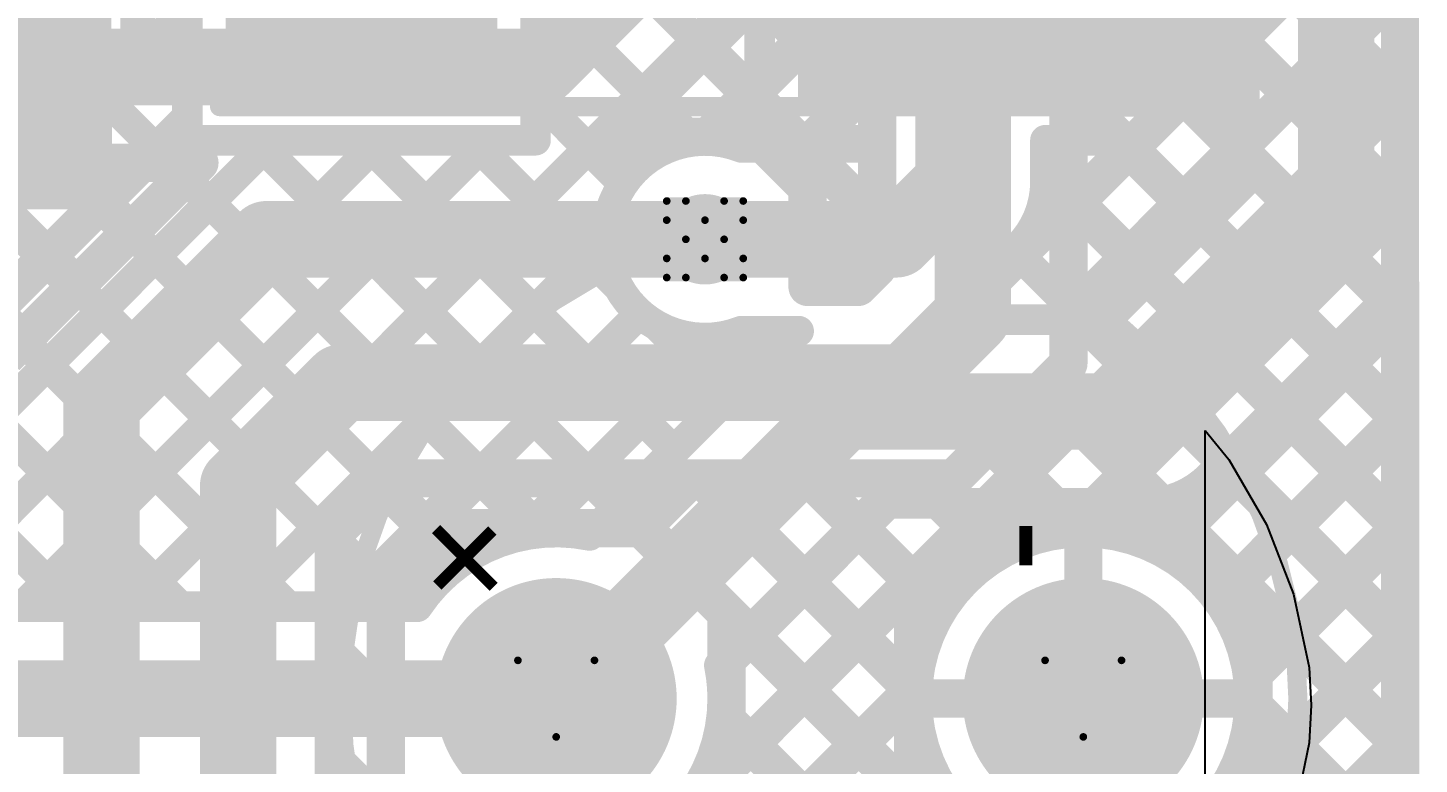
# Model space of a CAD drawing. Header units: inches. Extents: x -1.9 to 9.4, y 0 to 6.7.
# Drawn here: x 0.9163 to 1.28, y 2.7237 to 2.9161 of the extents above; entities that cross this region are included whole.
import ezdxf

# ---------------------------------------------------------------- set-up
doc = ezdxf.new("R2010")
doc.units = ezdxf.units.IN
doc.header["$MEASUREMENT"] = 0
for name, color, linetype in [('Bottom Layer', 5, 'Continuous'), ('Bottom Solder', 6, 'Continuous'), ('Drill Drawing', 1, 'Continuous'), ('Multi-Layer', 9, 'Continuous'), ('Pad Holes', 156, 'Continuous'), ('Top Layer', 1, 'Continuous'), ('Top Overlay', 2, 'Continuous'), ('Top Paste', 8, 'Continuous'), ('Top Solder', 216, 'Continuous'), ('Via Holes', 16, 'Continuous')]:
    doc.layers.add(name, color=color, linetype=linetype)
doc.styles.add('Arial', font='', dxfattribs={"height": 0.2})
doc.styles.get('Arial').set_extended_font_data('Arial')

# ---------------------------------------------------------------- blocks, each defined once
blk = doc.blocks.new('SMA_DO_214AC__22')
at = {"layer": 'Top Overlay'}
blk.add_hatch(color=2, dxfattribs=at).paths.add_polyline_path([(-0.15717, -0.06299), (-0.11122, -0.06299), (-0.11122, 0.06299), (-0.15717, 0.06299)])
at = {"layer": 'Top Solder'}
blk.add_hatch(color=216, dxfattribs=at).paths.add_polyline_path([(-0.1103, 0.05912), (-0.03931, 0.05912), (-0.03931, -0.05912), (-0.1103, -0.05912)])
at = {"layer": 'Top Overlay', "const_width": 0.005}
blk.add_lwpolyline([(-0.11745, -0.06034), (0.1119, -0.06034)], dxfattribs=at)
at = {"layer": 'Top Overlay', "const_width": 0.0025}
blk.add_lwpolyline([(-0.1187, -0.06034, 1), (-0.1162, -0.06034, 1)], format="xyb", close=True, dxfattribs=at)
blk = doc.blocks.new('SMA_DO_214AC__24')
at = {"layer": 'Top Layer'}
for points in [[(-0.1063, 0.05512), (-0.04331, 0.05512), (-0.04331, -0.05512), (-0.1063, -0.05512)], [(0.04331, 0.05512), (0.1063, 0.05512), (0.1063, -0.05512), (0.04331, -0.05512)]]:
    blk.add_hatch(color=1, dxfattribs=at).paths.add_polyline_path(points)
at = {"layer": 'Top Overlay'}
blk.add_hatch(color=2, dxfattribs=at).paths.add_polyline_path([(-0.15717, -0.06299), (-0.11122, -0.06299), (-0.11122, 0.06299), (-0.15717, 0.06299)])
at = {"layer": 'Top Paste'}
for points in [[(-0.1063, 0.05512), (-0.04331, 0.05512), (-0.04331, -0.05512), (-0.1063, -0.05512)], [(0.04331, 0.05512), (0.1063, 0.05512), (0.1063, -0.05512), (0.04331, -0.05512)]]:
    blk.add_hatch(color=8, dxfattribs=at).paths.add_polyline_path(points)
at = {"layer": 'Top Solder'}
for points in [[(-0.1103, 0.05912), (-0.03931, 0.05912), (-0.03931, -0.05912), (-0.1103, -0.05912)], [(0.03931, 0.05912), (0.1103, 0.05912), (0.1103, -0.05912), (0.03931, -0.05912)]]:
    blk.add_hatch(color=216, dxfattribs=at).paths.add_polyline_path(points)
at = {"layer": 'Top Overlay', "const_width": 0.005}
for points in [[(0.1119, 0.06034), (-0.11745, 0.06034)], [(0.1119, 0.06034), (0.1119, 0.04656)], [(0.1119, -0.04656), (0.1119, -0.06034)], [(0.1119, -0.06034), (-0.11745, -0.06034)]]:
    blk.add_lwpolyline(points, dxfattribs=at)
at = {"layer": 'Top Overlay', "const_width": 0.0025}
for points in [[(-0.1187, 0.06034, 1), (-0.1162, 0.06034, 1)], [(0.11065, 0.06034, 1), (0.11315, 0.06034, 1)], [(0.11065, 0.06034, 1), (0.11315, 0.06034, 1)], [(0.11065, 0.04656, 1), (0.11315, 0.04656, 1)], [(0.11065, -0.04656, 1), (0.11315, -0.04656, 1)], [(-0.1187, -0.06034, 1), (-0.1162, -0.06034, 1)], [(0.11065, -0.06034, 1), (0.11315, -0.06034, 1)], [(0.11065, -0.06034, 1), (0.11315, -0.06034, 1)]]:
    blk.add_lwpolyline(points, format="xyb", close=True, dxfattribs=at)
blk = doc.blocks.new('P______D6_3_L12___28')
at = {"layer": 'Bottom Layer'}
h = blk.add_hatch(color=5, dxfattribs=at)
edge = h.paths.add_edge_path()
edge.add_arc((-0.0689, 0), 0.02953, 0, 360)
h = blk.add_hatch(color=5, dxfattribs=at)
edge = h.paths.add_edge_path()
edge.add_arc((0.0689, 0), 0.02953, 0, 360)
at = {"layer": 'Bottom Solder'}
h = blk.add_hatch(color=6, dxfattribs=at)
edge = h.paths.add_edge_path()
edge.add_arc((-0.0689, 0), 0.0315, 0, 360)
h = blk.add_hatch(color=6, dxfattribs=at)
edge = h.paths.add_edge_path()
edge.add_arc((0.0689, 0), 0.0315, 0, 360)
at = {"layer": 'Multi-Layer'}
h = blk.add_hatch(color=9, dxfattribs=at)
edge = h.paths.add_edge_path()
edge.add_arc((-0.0689, 0), 0.02953, 0, 360)
h = blk.add_hatch(color=9, dxfattribs=at)
edge = h.paths.add_edge_path()
edge.add_arc((0.0689, 0), 0.02953, 0, 360)
at = {"layer": 'Pad Holes'}
h = blk.add_hatch(color=7, dxfattribs=at)
edge = h.paths.add_edge_path()
edge.add_arc((-0.0689, 0), 0.01772, 0, 360)
h = blk.add_hatch(color=7, dxfattribs=at)
edge = h.paths.add_edge_path()
edge.add_arc((0.0689, 0), 0.01772, 0, 360)
at = {"layer": 'Top Layer'}
h = blk.add_hatch(color=1, dxfattribs=at)
edge = h.paths.add_edge_path()
edge.add_arc((-0.0689, 0), 0.02953, 0, 360)
h = blk.add_hatch(color=1, dxfattribs=at)
edge = h.paths.add_edge_path()
edge.add_arc((0.0689, 0), 0.02953, 0, 360)
at = {"layer": 'Top Solder'}
h = blk.add_hatch(color=216, dxfattribs=at)
edge = h.paths.add_edge_path()
edge.add_arc((-0.0689, 0), 0.0315, 0, 360)
h = blk.add_hatch(color=216, dxfattribs=at)
edge = h.paths.add_edge_path()
edge.add_arc((0.0689, 0), 0.0315, 0, 360)
at = {"layer": 'Top Overlay'}
for p, q in [((0.10079, -0.07402), (0.10079, 0.07007)), ((0.10079, 0.07007), (0.10697, 0.06248)), ((0.10697, 0.06248), (0.1168, 0.04553)), ((0.1168, 0.04553), (0.12384, 0.02726)), ((0.12384, 0.02726), (0.12794, 0.0081)), ((0.12794, 0.0081), (0.12845, -0.00168)), ((0.12845, -0.00168), (0.12798, -0.01154)), ((0.12845, -0.00168), (0.12845, -0.00168)), ((0.12798, -0.01154), (0.12394, -0.03085))]:
    blk.add_line(p, q, dxfattribs=at)
for points, const_width in [([(0.125, -0.00001, 1), (-0.125, -0.00001, 1)], 0.005), ([(-0.12625, -0.00001, 1), (-0.12375, -0.00001, 1)], 0.0025), ([(0.12375, -0.00001, 1), (0.12625, -0.00001, 1)], 0.0025)]:
    blk.add_lwpolyline(points, format="xyb", close=True, dxfattribs=dict(at, const_width=const_width))
at = {"layer": 'Top Overlay', "style": 'Arial'}
for s, rotation, p in [('+', 225, (-0.09439, 0.05564)), ('-', 90, (0.06542, 0.03299))]:
    blk.add_text(s, height=0.03, rotation=rotation, dxfattribs=at).set_placement(p)

msp = doc.modelspace()

# ---------------------------------------------------------------- hatches: boundary and pattern name
at = {"layer": 'Bottom Layer'}
h = msp.add_hatch(color=5, dxfattribs=at)
edge = h.paths.add_edge_path()
edge.add_arc((1.09334, 2.86083), 0.01181, 0, 360)
at = {"layer": 'Top Layer'}
h = msp.add_hatch(color=1, dxfattribs=at)
edge = h.paths.add_edge_path()
edge.add_arc((1.09334, 2.86083), 0.01181, 0, 360)
at = {"layer": 'Via Holes'}
h = msp.add_hatch(color=7, dxfattribs=at)
edge = h.paths.add_edge_path()
edge.add_arc((1.09334, 2.86083), 0.00591, 0, 360)

# ---------------------------------------------------------------- linework, layer by layer
at = {"layer": 'Bottom Layer'}
for points, const_width in [([(1.27503, 2.09083), (1.27503, 3.36951)], 0.01), ([(1.16334, 2.84083), (1.16334, 3.0533)], 0.02), ([(1.13834, 2.85333), (1.13834, 3.04061)], 0.01), ([(1.18834, 2.85333), (1.18834, 3.04061)], 0.01), ([(1.18834, 2.98528), (1.27503, 2.89859)], 0.01), ([(1.18834, 2.89691), (1.27503, 2.98359)], 0.01), ([(1.18834, 2.95699), (1.27503, 2.87031)], 0.01), ([(1.18834, 2.86862), (1.27503, 2.95531)], 0.01), ([(1.05043, 2.90583), (1.07834, 2.93374)], 0.02), ([(1.09422, 2.88764), (1.13834, 2.93176)], 0.01), ([(1.10334, 2.92885), (1.13834, 2.89385)], 0.01), ([(1.18834, 2.92871), (1.27503, 2.84202)], 0.01), ([(1.18834, 2.84034), (1.27503, 2.92703)], 0.01), ([(1.09084, 2.90874), (1.10334, 2.92124)], 0.01), ([(1.09084, 2.90874), (1.10334, 2.92124)], 0.01), ([(0.78849, 2.90583), (1.05043, 2.90583)], 0.02), ([(1.07543, 2.89333), (1.09084, 2.90874)], 0.01), ([(1.09301, 2.9109), (1.13834, 2.86557)], 0.01), ([(1.11462, 2.87976), (1.13834, 2.90348)], 0.01), ([(1.09897, 2.72268), (1.27503, 2.89874)], 0.01), ([(1.18834, 2.90042), (1.27503, 2.81374)], 0.01), ([(1.07886, 2.89676), (1.08799, 2.88764)], 0.01), ([(1.06793, 2.88583), (1.07543, 2.89333)], 0.01), ([(1.06793, 2.88583), (1.07543, 2.89333)], 0.01), ([(1.07993, 2.88764), (1.10674, 2.88764)], 0.01), ([(1.10674, 2.88764), (1.12015, 2.87423)], 0.01), ([(1.06793, 2.88583), (1.07812, 2.88583)], 0.01), ([(0.76739, 2.70224), (0.94598, 2.88083)], 0.01), ([(0.76739, 2.73052), (0.9177, 2.88083)], 0.01), ([(0.80099, 2.88083), (0.96117, 2.88083)], 0.01), ([(0.86852, 2.88083), (0.91485, 2.8345)], 0.01), ([(0.89681, 2.88083), (0.92899, 2.84865)], 0.01), ([(0.92509, 2.88083), (0.94313, 2.86279)], 0.01), ([(0.95338, 2.88083), (0.95727, 2.87693)], 0.01), ([(0.95367, 2.87333), (0.96117, 2.88083)], 0.01), ([(0.95367, 2.87333), (0.96117, 2.88083)], 0.01), ([(0.92305, 2.84271), (0.95367, 2.87333)], 0.01), ([(1.12015, 2.857), (1.13834, 2.87519)], 0.01), ([(1.12015, 2.84839), (1.12015, 2.87423)], 0.01), ([(1.18834, 2.87214), (1.27503, 2.78545)], 0.01), ([(1.18992, 2.78535), (1.27503, 2.87046)], 0.01), ([(0.93555, 2.81771), (0.97867, 2.86083)], 0.02), ([(0.97867, 2.86083), (1.09334, 2.86083)], 0.02), ([(1.12015, 2.85548), (1.12723, 2.84839)], 0.01), ([(1.1334, 2.84839), (1.13834, 2.85333)], 0.01), ([(1.18834, 2.82833), (1.18834, 2.85333)], 0.01), ([(1.18834, 2.82833), (1.18834, 2.85333)], 0.01), ([(1.12015, 2.84839), (1.1334, 2.84839)], 0.01), ([(1.1459, 2.82339), (1.16334, 2.84083)], 0.02), ([(1.18834, 2.84385), (1.27503, 2.75717)], 0.01), ([(0.91055, 2.83021), (0.92305, 2.84271)], 0.01), ([(0.91055, 2.83021), (0.92305, 2.84271)], 0.01), ([(1.21635, 2.7835), (1.27503, 2.84217)], 0.01), ([(0.97132, 2.79649), (0.99822, 2.82339)], 0.02), ([(0.99822, 2.82339), (1.1459, 2.82339)], 0.02), ([(1.17584, 2.81583), (1.18834, 2.82833)], 0.01), ([(1.17584, 2.81583), (1.18834, 2.82833)], 0.01), ([(0.93555, 2.42611), (0.93555, 2.81771)], 0.02), ([(1.18196, 2.82195), (1.27503, 2.72888)], 0.01), ([(1.1709, 2.81089), (1.17584, 2.81583)], 0.01), ([(1.1584, 2.79839), (1.1709, 2.81089)], 0.01), ([(1.1584, 2.79839), (1.1709, 2.81089)], 0.01), ([(1.2305, 2.76936), (1.27503, 2.81389)], 0.01), ([(1.16782, 2.80781), (1.19027, 2.78535)], 0.01), ([(0.97132, 2.36686), (0.97132, 2.79649)], 0.02), ([(0.99632, 2.76146), (1.03325, 2.79839)], 0.01), ([(0.99632, 2.78399), (1.01072, 2.79839)], 0.01), ([(1.00912, 2.79679), (1.02637, 2.77955)], 0.01), ([(1.01072, 2.79839), (1.1334, 2.79839)], 0.01), ([(1.03581, 2.79839), (1.04885, 2.78535)], 0.01), ([(1.0485, 2.78535), (1.06154, 2.79839)], 0.01), ([(1.0641, 2.79839), (1.27503, 2.58746)], 0.01), ([(1.07675, 2.78531), (1.08982, 2.79839)], 0.01), ([(1.09089, 2.77117), (1.11811, 2.79839)], 0.01), ([(1.09238, 2.79839), (1.14771, 2.74306)], 0.01), ([(1.09897, 2.75097), (1.14639, 2.79839)], 0.01), ([(1.12067, 2.79839), (1.15184, 2.76722)], 0.01), ([(1.1334, 2.79839), (1.1584, 2.79839)], 0.01), ([(1.1334, 2.79839), (1.1584, 2.79839)], 0.01), ([(1.14895, 2.79839), (1.16598, 2.78136)], 0.01), ([(1.00991, 2.76309), (1.03218, 2.78535)], 0.01), ([(1.03218, 2.78535), (1.0767, 2.78535)], 0.01), ([(1.0767, 2.78535), (1.09897, 2.76309)], 0.01), ([(1.14771, 2.76309), (1.16997, 2.78535)], 0.01), ([(1.16997, 2.78535), (1.2145, 2.78535)], 0.01), ([(1.2145, 2.78535), (1.23676, 2.76309)], 0.01), ([(1.23676, 2.74734), (1.27503, 2.7856)], 0.01), ([(0.99632, 2.64264), (0.99632, 2.78399)], 0.01), ([(0.99632, 2.78131), (1.01223, 2.76541)], 0.01), ([(1.19224, 2.74083), (1.19224, 2.78035)], 0.01), ([(1.00991, 2.71856), (1.00991, 2.76309)], 0.01), ([(1.09897, 2.71856), (1.09897, 2.76309)], 0.01), ([(1.14771, 2.71856), (1.14771, 2.76309)], 0.01), ([(1.23676, 2.71856), (1.23676, 2.76309)], 0.01), ([(1.23676, 2.71906), (1.27503, 2.75732)], 0.01), ([(0.99632, 2.75303), (1.00991, 2.73944)], 0.01), ([(0.99632, 2.73317), (1.00991, 2.74677)], 0.01), ([(1.03448, 2.62991), (1.14771, 2.74314)], 0.01), ([(1.15271, 2.74083), (1.19224, 2.74083)], 0.01), ([(1.19224, 2.74083), (1.23176, 2.74083)], 0.01), ([(1.19224, 2.7013), (1.19224, 2.74083)], 0.01), ([(1.23676, 2.73886), (1.27503, 2.7006)], 0.01), ([(1.09897, 2.73523), (1.27503, 2.55918)], 0.01), ([(1.03334, 2.48735), (1.27503, 2.72904)], 0.01), ([(0.99632, 2.72475), (1.27503, 2.44604)], 0.01), ([(1.21401, 2.6963), (1.23676, 2.71906)], 0.01)]:
    msp.add_lwpolyline(points, dxfattribs=dict(at, const_width=const_width))
for points, const_width in [([(1.04543, 2.90583, 1), (1.05543, 2.90583, 1)], 0.01), ([(1.04543, 2.90583, 1), (1.05543, 2.90583, 1)], 0.01), ([(1.08834, 2.90874, 1), (1.09334, 2.90874, 1)], 0.005), ([(1.08834, 2.90874, 1), (1.09334, 2.90874, 1)], 0.005), ([(1.08834, 2.90874, 1), (1.09334, 2.90874, 1)], 0.005), ([(1.09051, 2.9109, 1), (1.0955, 2.9109, 1)], 0.005), ([(1.13584, 2.90348, 1), (1.14084, 2.90348, 1)], 0.005), ([(1.18584, 2.90042, 1), (1.19084, 2.90042, 1)], 0.005), ([(1.27253, 2.89874, 1), (1.27753, 2.89874, 1)], 0.005), ([(1.27253, 2.89859, 1), (1.27753, 2.89859, 1)], 0.005), ([(1.07636, 2.89676, 1), (1.08136, 2.89676, 1)], 0.005), ([(1.18584, 2.89691, 1), (1.19084, 2.89691, 1)], 0.005), ([(1.07293, 2.89333, 1), (1.07793, 2.89333, 1)], 0.005), ([(1.07293, 2.89333, 1), (1.07793, 2.89333, 1)], 0.005), ([(1.07293, 2.89333, 1), (1.07793, 2.89333, 1)], 0.005), ([(1.13584, 2.89385, 1), (1.14084, 2.89385, 1)], 0.005), ([(1.07743, 2.88764, 1), (1.08243, 2.88764, 1)], 0.005), ([(1.08549, 2.88764, 1), (1.09049, 2.88764, 1)], 0.005), ([(1.09172, 2.88764, 1), (1.09672, 2.88764, 1)], 0.005), ([(1.10424, 2.88764, 1), (1.10924, 2.88764, 1)], 0.005), ([(1.10424, 2.88764, 1), (1.10924, 2.88764, 1)], 0.005), ([(1.06543, 2.88583, 1), (1.07043, 2.88583, 1)], 0.005), ([(1.06543, 2.88583, 1), (1.07043, 2.88583, 1)], 0.005), ([(1.06543, 2.88583, 1), (1.07043, 2.88583, 1)], 0.005), ([(1.07562, 2.88583, 1), (1.08062, 2.88583, 1)], 0.005), ([(0.9152, 2.88083, 1), (0.9202, 2.88083, 1)], 0.005), ([(0.92259, 2.88083, 1), (0.92759, 2.88083, 1)], 0.005), ([(0.94348, 2.88083, 1), (0.94848, 2.88083, 1)], 0.005), ([(0.95088, 2.88083, 1), (0.95588, 2.88083, 1)], 0.005), ([(0.95867, 2.88083, 1), (0.96367, 2.88083, 1)], 0.005), ([(0.95867, 2.88083, 1), (0.96367, 2.88083, 1)], 0.005), ([(0.95867, 2.88083, 1), (0.96367, 2.88083, 1)], 0.005), ([(1.11212, 2.87976, 1), (1.11712, 2.87976, 1)], 0.005), ([(0.95477, 2.87693, 1), (0.95977, 2.87693, 1)], 0.005), ([(0.95117, 2.87333, 1), (0.95617, 2.87333, 1)], 0.005), ([(0.95117, 2.87333, 1), (0.95617, 2.87333, 1)], 0.005), ([(0.95117, 2.87333, 1), (0.95617, 2.87333, 1)], 0.005), ([(1.11765, 2.87423, 1), (1.12265, 2.87423, 1)], 0.005), ([(1.11765, 2.87423, 1), (1.12265, 2.87423, 1)], 0.005), ([(1.13584, 2.87519, 1), (1.14084, 2.87519, 1)], 0.005), ([(1.18584, 2.87214, 1), (1.19084, 2.87214, 1)], 0.005), ([(1.18584, 2.86862, 1), (1.19084, 2.86862, 1)], 0.005), ([(1.27253, 2.87046, 1), (1.27753, 2.87046, 1)], 0.005), ([(1.27253, 2.87031, 1), (1.27753, 2.87031, 1)], 0.005), ([(0.97367, 2.86083, 1), (0.98367, 2.86083, 1)], 0.01), ([(0.97367, 2.86083, 1), (0.98367, 2.86083, 1)], 0.01), ([(1.08834, 2.86083, 1), (1.09834, 2.86083, 1)], 0.01), ([(1.13584, 2.86557, 1), (1.14084, 2.86557, 1)], 0.005), ([(0.94063, 2.86279, 1), (0.94563, 2.86279, 1)], 0.005), ([(1.11765, 2.857, 1), (1.12265, 2.857, 1)], 0.005), ([(1.11765, 2.85548, 1), (1.12265, 2.85548, 1)], 0.005), ([(1.13584, 2.85333, 1), (1.14084, 2.85333, 1)], 0.005), ([(1.13584, 2.85333, 1), (1.14084, 2.85333, 1)], 0.005), ([(1.18584, 2.85333, 1), (1.19084, 2.85333, 1)], 0.005), ([(1.18584, 2.85333, 1), (1.19084, 2.85333, 1)], 0.005), ([(1.18584, 2.85333, 1), (1.19084, 2.85333, 1)], 0.005), ([(0.92649, 2.84865, 1), (0.93149, 2.84865, 1)], 0.005), ([(1.11765, 2.84839, 1), (1.12265, 2.84839, 1)], 0.005), ([(1.11765, 2.84839, 1), (1.12265, 2.84839, 1)], 0.005), ([(1.12473, 2.84839, 1), (1.12973, 2.84839, 1)], 0.005), ([(1.1309, 2.84839, 1), (1.1359, 2.84839, 1)], 0.005), ([(1.1309, 2.84839, 1), (1.1359, 2.84839, 1)], 0.005), ([(1.15834, 2.84083, 1), (1.16834, 2.84083, 1)], 0.01), ([(1.15834, 2.84083, 1), (1.16834, 2.84083, 1)], 0.01), ([(1.18584, 2.84385, 1), (1.19084, 2.84385, 1)], 0.005), ([(0.92055, 2.84271, 1), (0.92555, 2.84271, 1)], 0.005), ([(0.92055, 2.84271, 1), (0.92555, 2.84271, 1)], 0.005), ([(0.92055, 2.84271, 1), (0.92555, 2.84271, 1)], 0.005), ([(1.18584, 2.84034, 1), (1.19084, 2.84034, 1)], 0.005), ([(1.27253, 2.84217, 1), (1.27753, 2.84217, 1)], 0.005), ([(1.27253, 2.84202, 1), (1.27753, 2.84202, 1)], 0.005), ([(0.91235, 2.8345, 1), (0.91735, 2.8345, 1)], 0.005), ([(0.99322, 2.82339, 1), (1.00322, 2.82339, 1)], 0.01), ([(0.99322, 2.82339, 1), (1.00322, 2.82339, 1)], 0.01), ([(1.1409, 2.82339, 1), (1.1509, 2.82339, 1)], 0.01), ([(1.1409, 2.82339, 1), (1.1509, 2.82339, 1)], 0.01), ([(1.18584, 2.82833, 1), (1.19084, 2.82833, 1)], 0.005), ([(1.18584, 2.82833, 1), (1.19084, 2.82833, 1)], 0.005), ([(1.18584, 2.82833, 1), (1.19084, 2.82833, 1)], 0.005), ([(1.18584, 2.82833, 1), (1.19084, 2.82833, 1)], 0.005), ([(0.93055, 2.81771, 1), (0.94055, 2.81771, 1)], 0.01), ([(0.93055, 2.81771, 1), (0.94055, 2.81771, 1)], 0.01), ([(1.17946, 2.82195, 1), (1.18446, 2.82195, 1)], 0.005), ([(1.17334, 2.81583, 1), (1.17834, 2.81583, 1)], 0.005), ([(1.17334, 2.81583, 1), (1.17834, 2.81583, 1)], 0.005), ([(1.17334, 2.81583, 1), (1.17834, 2.81583, 1)], 0.005), ([(1.1684, 2.81089, 1), (1.1734, 2.81089, 1)], 0.005), ([(1.1684, 2.81089, 1), (1.1734, 2.81089, 1)], 0.005), ([(1.1684, 2.81089, 1), (1.1734, 2.81089, 1)], 0.005), ([(1.27253, 2.81389, 1), (1.27753, 2.81389, 1)], 0.005), ([(1.27253, 2.81374, 1), (1.27753, 2.81374, 1)], 0.005), ([(1.16532, 2.80781, 1), (1.17032, 2.80781, 1)], 0.005), ([(0.96632, 2.79649, 1), (0.97632, 2.79649, 1)], 0.01), ([(0.96632, 2.79649, 1), (0.97632, 2.79649, 1)], 0.01), ([(1.00662, 2.79679, 1), (1.01162, 2.79679, 1)], 0.005), ([(1.00822, 2.79839, 1), (1.01322, 2.79839, 1)], 0.005), ([(1.00822, 2.79839, 1), (1.01322, 2.79839, 1)], 0.005), ([(1.03075, 2.79839, 1), (1.03575, 2.79839, 1)], 0.005), ([(1.03331, 2.79839, 1), (1.03831, 2.79839, 1)], 0.005), ([(1.05904, 2.79839, 1), (1.06404, 2.79839, 1)], 0.005), ([(1.0616, 2.79839, 1), (1.0666, 2.79839, 1)], 0.005), ([(1.08732, 2.79839, 1), (1.09232, 2.79839, 1)], 0.005), ([(1.08988, 2.79839, 1), (1.09488, 2.79839, 1)], 0.005), ([(1.11561, 2.79839, 1), (1.12061, 2.79839, 1)], 0.005), ([(1.11817, 2.79839, 1), (1.12317, 2.79839, 1)], 0.005), ([(1.1309, 2.79839, 1), (1.1359, 2.79839, 1)], 0.005), ([(1.1309, 2.79839, 1), (1.1359, 2.79839, 1)], 0.005), ([(1.1309, 2.79839, 1), (1.1359, 2.79839, 1)], 0.005), ([(1.14389, 2.79839, 1), (1.14889, 2.79839, 1)], 0.005), ([(1.14645, 2.79839, 1), (1.15145, 2.79839, 1)], 0.005), ([(1.1559, 2.79839, 1), (1.1609, 2.79839, 1)], 0.005), ([(1.1559, 2.79839, 1), (1.1609, 2.79839, 1)], 0.005), ([(1.1559, 2.79839, 1), (1.1609, 2.79839, 1)], 0.005), ([(1.1559, 2.79839, 1), (1.1609, 2.79839, 1)], 0.005), ([(1.02968, 2.78535, 1), (1.03468, 2.78535, 1)], 0.005), ([(1.02968, 2.78535, 1), (1.03468, 2.78535, 1)], 0.005), ([(1.046, 2.78535, 1), (1.051, 2.78535, 1)], 0.005), ([(1.04635, 2.78535, 1), (1.05135, 2.78535, 1)], 0.005), ([(1.0742, 2.78535, 1), (1.0792, 2.78535, 1)], 0.005), ([(1.0742, 2.78535, 1), (1.0792, 2.78535, 1)], 0.005), ([(1.07425, 2.78531, 1), (1.07925, 2.78531, 1)], 0.005), ([(1.16747, 2.78535, 1), (1.17247, 2.78535, 1)], 0.005), ([(1.16747, 2.78535, 1), (1.17247, 2.78535, 1)], 0.005), ([(1.18742, 2.78535, 1), (1.19242, 2.78535, 1)], 0.005), ([(1.18777, 2.78535, 1), (1.19277, 2.78535, 1)], 0.005), ([(1.212, 2.78535, 1), (1.217, 2.78535, 1)], 0.005), ([(1.212, 2.78535, 1), (1.217, 2.78535, 1)], 0.005), ([(1.27253, 2.7856, 1), (1.27753, 2.7856, 1)], 0.005), ([(1.27253, 2.78545, 1), (1.27753, 2.78545, 1)], 0.005), ([(0.99382, 2.78399, 1), (0.99882, 2.78399, 1)], 0.005), ([(0.99382, 2.78399, 1), (0.99882, 2.78399, 1)], 0.005), ([(0.99382, 2.78131, 1), (0.99882, 2.78131, 1)], 0.005), ([(1.16348, 2.78136, 1), (1.16848, 2.78136, 1)], 0.005), ([(1.21385, 2.7835, 1), (1.21885, 2.7835, 1)], 0.005), ([(1.02387, 2.77955, 1), (1.02887, 2.77955, 1)], 0.005), ([(1.18974, 2.78035, 1), (1.19474, 2.78035, 1)], 0.005), ([(1.08839, 2.77117, 1), (1.09339, 2.77117, 1)], 0.005), ([(1.14934, 2.76722, 1), (1.15434, 2.76722, 1)], 0.005), ([(1.228, 2.76936, 1), (1.233, 2.76936, 1)], 0.005), ([(1.00741, 2.76309, 1), (1.01241, 2.76309, 1)], 0.005), ([(1.00741, 2.76309, 1), (1.01241, 2.76309, 1)], 0.005), ([(1.00973, 2.76541, 1), (1.01473, 2.76541, 1)], 0.005), ([(1.09647, 2.76309, 1), (1.10147, 2.76309, 1)], 0.005), ([(1.09647, 2.76309, 1), (1.10147, 2.76309, 1)], 0.005), ([(1.14521, 2.76309, 1), (1.15021, 2.76309, 1)], 0.005), ([(1.14521, 2.76309, 1), (1.15021, 2.76309, 1)], 0.005), ([(1.23426, 2.76309, 1), (1.23926, 2.76309, 1)], 0.005), ([(1.23426, 2.76309, 1), (1.23926, 2.76309, 1)], 0.005), ([(0.99382, 2.76146, 1), (0.99882, 2.76146, 1)], 0.005), ([(1.27253, 2.75732, 1), (1.27753, 2.75732, 1)], 0.005), ([(1.27253, 2.75717, 1), (1.27753, 2.75717, 1)], 0.005), ([(0.99382, 2.75303, 1), (0.99882, 2.75303, 1)], 0.005), ([(1.09647, 2.75097, 1), (1.10147, 2.75097, 1)], 0.005), ([(1.00741, 2.74677, 1), (1.01241, 2.74677, 1)], 0.005), ([(1.23426, 2.74734, 1), (1.23926, 2.74734, 1)], 0.005), ([(1.14521, 2.74314, 1), (1.15021, 2.74314, 1)], 0.005), ([(1.14521, 2.74306, 1), (1.15021, 2.74306, 1)], 0.005), ([(1.00741, 2.73944, 1), (1.01241, 2.73944, 1)], 0.005), ([(1.15021, 2.74083, 1), (1.15521, 2.74083, 1)], 0.005), ([(1.18974, 2.74083, 1), (1.19474, 2.74083, 1)], 0.005), ([(1.18974, 2.74083, 1), (1.19474, 2.74083, 1)], 0.005), ([(1.18974, 2.74083, 1), (1.19474, 2.74083, 1)], 0.005), ([(1.18974, 2.74083, 1), (1.19474, 2.74083, 1)], 0.005), ([(1.22926, 2.74083, 1), (1.23426, 2.74083, 1)], 0.005), ([(1.23426, 2.73886, 1), (1.23926, 2.73886, 1)], 0.005), ([(1.09647, 2.73523, 1), (1.10147, 2.73523, 1)], 0.005), ([(0.99382, 2.73317, 1), (0.99882, 2.73317, 1)], 0.005), ([(1.27253, 2.72904, 1), (1.27753, 2.72904, 1)], 0.005), ([(1.27253, 2.72888, 1), (1.27753, 2.72888, 1)], 0.005), ([(0.99382, 2.72475, 1), (0.99882, 2.72475, 1)], 0.005), ([(1.09647, 2.72268, 1), (1.10147, 2.72268, 1)], 0.005), ([(1.23426, 2.71906, 1), (1.23926, 2.71906, 1)], 0.005), ([(1.23426, 2.71906, 1), (1.23926, 2.71906, 1)], 0.005)]:
    msp.add_lwpolyline(points, format="xyb", close=True, dxfattribs=dict(at, const_width=const_width))
at = {"layer": 'Drill Drawing', "const_width": 0.002}
for points in [[(1.08334, 2.86583), (1.08334, 2.87083)], [(1.08334, 2.87083), (1.08834, 2.87083)], [(1.08834, 2.87083), (1.09334, 2.86583)], [(1.09334, 2.86583), (1.09834, 2.87083)], [(1.09834, 2.87083), (1.10334, 2.87083)], [(1.10334, 2.86583), (1.10334, 2.87083)], [(1.08334, 2.86583), (1.08834, 2.86083)], [(1.09834, 2.86083), (1.10334, 2.86583)], [(1.08334, 2.85583), (1.08834, 2.86083)], [(1.09834, 2.86083), (1.10334, 2.85583)], [(1.08334, 2.85083), (1.08334, 2.85583)], [(1.08834, 2.85083), (1.09334, 2.85583)], [(1.09334, 2.85583), (1.09834, 2.85083)], [(1.10334, 2.85083), (1.10334, 2.85583)], [(1.08334, 2.85083), (1.08834, 2.85083)], [(1.09834, 2.85083), (1.10334, 2.85083)], [(1.04444, 2.75083), (1.06444, 2.75083)], [(1.04444, 2.75083), (1.05444, 2.73083)], [(1.05444, 2.73083), (1.06444, 2.75083)], [(1.18224, 2.75083), (1.20224, 2.75083)], [(1.18224, 2.75083), (1.19224, 2.73083)], [(1.19224, 2.73083), (1.20224, 2.75083)]]:
    msp.add_lwpolyline(points, dxfattribs=at)
at = {"layer": 'Drill Drawing', "const_width": 0.001}
for points in [[(1.08284, 2.87083, 1), (1.08384, 2.87083, 1)], [(1.08284, 2.87083, 1), (1.08384, 2.87083, 1)], [(1.08784, 2.87083, 1), (1.08884, 2.87083, 1)], [(1.08784, 2.87083, 1), (1.08884, 2.87083, 1)], [(1.09784, 2.87083, 1), (1.09884, 2.87083, 1)], [(1.09784, 2.87083, 1), (1.09884, 2.87083, 1)], [(1.10284, 2.87083, 1), (1.10384, 2.87083, 1)], [(1.10284, 2.87083, 1), (1.10384, 2.87083, 1)], [(1.08284, 2.86583, 1), (1.08384, 2.86583, 1)], [(1.08284, 2.86583, 1), (1.08384, 2.86583, 1)], [(1.09284, 2.86583, 1), (1.09384, 2.86583, 1)], [(1.09284, 2.86583, 1), (1.09384, 2.86583, 1)], [(1.10284, 2.86583, 1), (1.10384, 2.86583, 1)], [(1.10284, 2.86583, 1), (1.10384, 2.86583, 1)], [(1.08784, 2.86083, 1), (1.08884, 2.86083, 1)], [(1.08784, 2.86083, 1), (1.08884, 2.86083, 1)], [(1.09784, 2.86083, 1), (1.09884, 2.86083, 1)], [(1.09784, 2.86083, 1), (1.09884, 2.86083, 1)], [(1.08284, 2.85583, 1), (1.08384, 2.85583, 1)], [(1.08284, 2.85583, 1), (1.08384, 2.85583, 1)], [(1.09284, 2.85583, 1), (1.09384, 2.85583, 1)], [(1.09284, 2.85583, 1), (1.09384, 2.85583, 1)], [(1.10284, 2.85583, 1), (1.10384, 2.85583, 1)], [(1.10284, 2.85583, 1), (1.10384, 2.85583, 1)], [(1.08284, 2.85083, 1), (1.08384, 2.85083, 1)], [(1.08284, 2.85083, 1), (1.08384, 2.85083, 1)], [(1.08784, 2.85083, 1), (1.08884, 2.85083, 1)], [(1.08784, 2.85083, 1), (1.08884, 2.85083, 1)], [(1.09784, 2.85083, 1), (1.09884, 2.85083, 1)], [(1.09784, 2.85083, 1), (1.09884, 2.85083, 1)], [(1.10284, 2.85083, 1), (1.10384, 2.85083, 1)], [(1.10284, 2.85083, 1), (1.10384, 2.85083, 1)], [(1.04394, 2.75083, 1), (1.04494, 2.75083, 1)], [(1.04394, 2.75083, 1), (1.04494, 2.75083, 1)], [(1.06394, 2.75083, 1), (1.06494, 2.75083, 1)], [(1.06394, 2.75083, 1), (1.06494, 2.75083, 1)], [(1.18174, 2.75083, 1), (1.18274, 2.75083, 1)], [(1.18174, 2.75083, 1), (1.18274, 2.75083, 1)], [(1.20174, 2.75083, 1), (1.20274, 2.75083, 1)], [(1.20174, 2.75083, 1), (1.20274, 2.75083, 1)], [(1.05394, 2.73083, 1), (1.05494, 2.73083, 1)], [(1.05394, 2.73083, 1), (1.05494, 2.73083, 1)], [(1.19174, 2.73083, 1), (1.19274, 2.73083, 1)], [(1.19174, 2.73083, 1), (1.19274, 2.73083, 1)]]:
    msp.add_lwpolyline(points, format="xyb", close=True, dxfattribs=at)
at = {"layer": 'Top Layer'}
for points, const_width in [([(1.25834, 2.86583), (1.25834, 3.16833)], 0.02), ([(1.23434, 2.87577), (1.23434, 3.06421)], 0.008), ([(1.04903, 2.88671), (1.04903, 3.02494)], 0.008), ([(1.10765, 2.88671), (1.10765, 3.02494)], 0.008), ([(1.19864, 2.88671), (1.19864, 3.02494)], 0.008), ([(0.94446, 2.90553), (0.94446, 2.99544)], 0.008), ([(0.95804, 2.88671), (0.95804, 2.98564)], 0.008), ([(1.04903, 2.89902), (1.10765, 2.95764)], 0.008), ([(1.04903, 2.95488), (1.10765, 2.89626)], 0.008), ([(1.15834, 2.87583), (1.15834, 2.95063)], 0.02), ([(1.19864, 2.94669), (1.23434, 2.91099)], 0.008), ([(1.19864, 2.90721), (1.23434, 2.94291)], 0.008), ([(0.94312, 2.76483), (1.10765, 2.92935)], 0.008), ([(1.04903, 2.92659), (1.0893, 2.88632)], 0.008), ([(0.94446, 2.90758), (0.95804, 2.92117)], 0.008), ([(0.94446, 2.91803), (0.95804, 2.90445)], 0.008), ([(1.19864, 2.91841), (1.23434, 2.88271)], 0.008), ([(1.15954, 2.83983), (1.23434, 2.91462)], 0.008), ([(0.80622, 2.90553), (0.94446, 2.90553)], 0.008), ([(0.81554, 2.90553), (0.95624, 2.76483)], 0.008), ([(0.84382, 2.90553), (0.98452, 2.76483)], 0.008), ([(0.8559, 2.84731), (0.91412, 2.90553)], 0.008), ([(0.87211, 2.90553), (1.01281, 2.76483)], 0.008), ([(0.87348, 2.83661), (0.9424, 2.90553)], 0.008), ([(0.90039, 2.90553), (1.02945, 2.77647)], 0.008), ([(0.92868, 2.90553), (1.05007, 2.78413)], 0.008), ([(1.09322, 2.88664), (1.10765, 2.90107)], 0.008), ([(1.04903, 2.89831), (1.072, 2.87534)], 0.008), ([(0.87348, 2.80832), (0.95804, 2.89288)], 0.008), ([(1.19864, 2.89012), (1.22367, 2.8651)], 0.008), ([(0.86201, 2.76857), (0.98015, 2.88671)], 0.008), ([(0.89029, 2.76857), (1.00843, 2.88671)], 0.008), ([(0.91484, 2.76483), (1.03672, 2.88671)], 0.008), ([(0.95804, 2.88671), (1.04903, 2.88671)], 0.008), ([(0.97578, 2.88671), (1.07108, 2.79141)], 0.008), ([(1.00406, 2.88671), (1.08522, 2.80555)], 0.008), ([(1.03235, 2.88671), (1.07079, 2.84827)], 0.008), ([(1.10284, 2.88483), (1.1334, 2.88483)], 0.008), ([(1.10765, 2.88671), (1.13434, 2.88671)], 0.008), ([(1.18234, 2.88671), (1.19864, 2.88671)], 0.008), ([(1.18234, 2.87583), (1.18234, 2.88671)], 0.008), ([(1.18783, 2.83983), (1.23434, 2.88634)], 0.008), ([(1.14334, 2.86083), (1.15834, 2.87583)], 0.02), ([(1.18234, 2.87814), (1.20952, 2.85095)], 0.008), ([(1.1984, 2.83983), (1.23434, 2.87577)], 0.008), ([(1.20834, 2.81583), (1.25834, 2.86583)], 0.02), ([(1.09334, 2.86083), (1.14334, 2.86083)], 0.02), ([(0.97141, 2.76483), (1.06753, 2.86095)], 0.008), ([(1.16031, 2.84386), (1.17531, 2.85886)], 0.008), ([(1.17432, 2.85787), (1.19237, 2.83983)], 0.008), ([(1.22531, 2.79886), (1.27531, 2.84886)], 0.008), ([(1.27605, 2.09083), (1.27605, 2.84963)], 0.008), ([(1.27175, 2.8453), (1.27605, 2.841)], 0.008), ([(0.99969, 2.76483), (1.0763, 2.84144)], 0.008), ([(1.16018, 2.84373), (1.16408, 2.83983)], 0.008), ([(1.2123, 2.77945), (1.27605, 2.84319)], 0.008), ([(1.08078, 2.83828), (1.09936, 2.81969)], 0.008), ([(1.10284, 2.83683), (1.11782, 2.83683)], 0.008), ([(1.11051, 2.83683), (1.11354, 2.8338)], 0.008), ([(1.15496, 2.83983), (1.1984, 2.83983)], 0.008), ([(1.04683, 2.78368), (1.09873, 2.83559)], 0.008), ([(1.06315, 2.78347), (1.11247, 2.8328)], 0.008), ([(1.25761, 2.83115), (1.27605, 2.81272)], 0.008), ([(0.87348, 2.8193), (0.92796, 2.76483)], 0.008), ([(1.05444, 2.74083), (1.12944, 2.81583)], 0.02), ([(1.12944, 2.81583), (1.20834, 2.81583)], 0.02), ([(1.24347, 2.81701), (1.27605, 2.78443)], 0.008), ([(1.22749, 2.76635), (1.27605, 2.81491)], 0.008), ([(1.22932, 2.80287), (1.27605, 2.75615)], 0.008), ([(1.07844, 2.70216), (1.16811, 2.79183)], 0.008), ([(1.09709, 2.74953), (1.13938, 2.79183)], 0.008), ([(1.09716, 2.74916), (1.13983, 2.79183)], 0.008), ([(1.13938, 2.79183), (1.20834, 2.79183)], 0.008), ([(1.15551, 2.79183), (1.16944, 2.7779)], 0.008), ([(1.1838, 2.79183), (1.19128, 2.78434)], 0.008), ([(1.18879, 2.78422), (1.1964, 2.79183)], 0.008), ([(1.21183, 2.79208), (1.27605, 2.72786)], 0.008), ([(1.23545, 2.74603), (1.27605, 2.78662)], 0.008), ([(1.13331, 2.78575), (1.15526, 2.76379)], 0.008), ([(1.19224, 2.74083), (1.19224, 2.78035)], 0.01), ([(1.11916, 2.77161), (1.14873, 2.74205)], 0.008), ([(0.91088, 2.76483), (1.01813, 2.76483)], 0.008), ([(1.07844, 2.56074), (1.27605, 2.75834)], 0.008), ([(1.10502, 2.75747), (1.27605, 2.58644)], 0.008), ([(0.88511, 2.74083), (1.05444, 2.74083)], 0.02), ([(1.05444, 2.49472), (1.05444, 2.74083)], 0.02), ([(1.19224, 2.52871), (1.19224, 2.74083)], 0.02), ([(1.07844, 2.67387), (1.14885, 2.74428)], 0.008), ([(1.15271, 2.74083), (1.19224, 2.74083)], 0.01), ([(1.19224, 2.74083), (1.23176, 2.74083)], 0.01), ([(1.19224, 2.7013), (1.19224, 2.74083)], 0.01), ([(1.23575, 2.73987), (1.27605, 2.69958)], 0.008), ([(1.09775, 2.73645), (1.27605, 2.55816)], 0.008), ([(1.07844, 2.53245), (1.27605, 2.73006)], 0.008), ([(1.07844, 2.64559), (1.15361, 2.72076)], 0.008)]:
    msp.add_lwpolyline(points, dxfattribs=dict(at, const_width=const_width))
for points, const_width in [([(0.94246, 2.91803, 1), (0.94646, 2.91803, 1)], 0.004), ([(1.19664, 2.91841, 1), (1.20064, 2.91841, 1)], 0.004), ([(1.23234, 2.91462, 1), (1.23634, 2.91462, 1)], 0.004), ([(1.23234, 2.91099, 1), (1.23634, 2.91099, 1)], 0.004), ([(0.94246, 2.90758, 1), (0.94646, 2.90758, 1)], 0.004), ([(1.19664, 2.90721, 1), (1.20064, 2.90721, 1)], 0.004), ([(0.91212, 2.90553, 1), (0.91612, 2.90553, 1)], 0.004), ([(0.92668, 2.90553, 1), (0.93068, 2.90553, 1)], 0.004), ([(0.9404, 2.90553, 1), (0.9444, 2.90553, 1)], 0.004), ([(0.94246, 2.90553, 1), (0.94646, 2.90553, 1)], 0.004), ([(0.94246, 2.90553, 1), (0.94646, 2.90553, 1)], 0.004), ([(0.95604, 2.90445, 1), (0.96004, 2.90445, 1)], 0.004), ([(1.04703, 2.89902, 1), (1.05103, 2.89902, 1)], 0.004), ([(1.10565, 2.90107, 1), (1.10965, 2.90107, 1)], 0.004), ([(1.04703, 2.89831, 1), (1.05103, 2.89831, 1)], 0.004), ([(1.10565, 2.89626, 1), (1.10965, 2.89626, 1)], 0.004), ([(0.95604, 2.89288, 1), (0.96004, 2.89288, 1)], 0.004), ([(1.19664, 2.89012, 1), (1.20064, 2.89012, 1)], 0.004), ([(0.95604, 2.88671, 1), (0.96004, 2.88671, 1)], 0.004), ([(0.95604, 2.88671, 1), (0.96004, 2.88671, 1)], 0.004), ([(0.97378, 2.88671, 1), (0.97778, 2.88671, 1)], 0.004), ([(0.97815, 2.88671, 1), (0.98215, 2.88671, 1)], 0.004), ([(1.00206, 2.88671, 1), (1.00606, 2.88671, 1)], 0.004), ([(1.00643, 2.88671, 1), (1.01043, 2.88671, 1)], 0.004), ([(1.03035, 2.88671, 1), (1.03435, 2.88671, 1)], 0.004), ([(1.03472, 2.88671, 1), (1.03872, 2.88671, 1)], 0.004), ([(1.04703, 2.88671, 1), (1.05103, 2.88671, 1)], 0.004), ([(1.04703, 2.88671, 1), (1.05103, 2.88671, 1)], 0.004), ([(1.0873, 2.88632, 1), (1.0913, 2.88632, 1)], 0.004), ([(1.09122, 2.88664, 1), (1.09522, 2.88664, 1)], 0.004), ([(1.10084, 2.88483, 1), (1.10484, 2.88483, 1)], 0.004), ([(1.10084, 2.88483, 1), (1.10484, 2.88483, 1)], 0.004), ([(1.10565, 2.88671, 1), (1.10965, 2.88671, 1)], 0.004), ([(1.10565, 2.88671, 1), (1.10965, 2.88671, 1)], 0.004), ([(1.1314, 2.88483, 1), (1.1354, 2.88483, 1)], 0.004), ([(1.13234, 2.88671, 1), (1.13634, 2.88671, 1)], 0.004), ([(1.18034, 2.88671, 1), (1.18434, 2.88671, 1)], 0.004), ([(1.18034, 2.88671, 1), (1.18434, 2.88671, 1)], 0.004), ([(1.19664, 2.88671, 1), (1.20064, 2.88671, 1)], 0.004), ([(1.19664, 2.88671, 1), (1.20064, 2.88671, 1)], 0.004), ([(1.23234, 2.88634, 1), (1.23634, 2.88634, 1)], 0.004), ([(1.15334, 2.87583, 1), (1.16334, 2.87583, 1)], 0.01), ([(1.15334, 2.87583, 1), (1.16334, 2.87583, 1)], 0.01), ([(1.23234, 2.88271, 1), (1.23634, 2.88271, 1)], 0.004), ([(1.18034, 2.87814, 1), (1.18434, 2.87814, 1)], 0.004), ([(1.07, 2.87534, 1), (1.074, 2.87534, 1)], 0.004), ([(1.18034, 2.87583, 1), (1.18434, 2.87583, 1)], 0.004), ([(1.18034, 2.87583, 1), (1.18434, 2.87583, 1)], 0.004), ([(1.18034, 2.87583, 1), (1.18434, 2.87583, 1)], 0.004), ([(1.23234, 2.87577, 1), (1.23634, 2.87577, 1)], 0.004), ([(1.23234, 2.87577, 1), (1.23634, 2.87577, 1)], 0.004), ([(1.25334, 2.86583, 1), (1.26334, 2.86583, 1)], 0.01), ([(1.25334, 2.86583, 1), (1.26334, 2.86583, 1)], 0.01), ([(1.08834, 2.86083, 1), (1.09834, 2.86083, 1)], 0.01), ([(1.13834, 2.86083, 1), (1.14834, 2.86083, 1)], 0.01), ([(1.13834, 2.86083, 1), (1.14834, 2.86083, 1)], 0.01), ([(1.22167, 2.8651, 1), (1.22567, 2.8651, 1)], 0.004), ([(1.06553, 2.86095, 1), (1.06953, 2.86095, 1)], 0.004), ([(1.17331, 2.85886, 1), (1.17731, 2.85886, 1)], 0.004), ([(1.17331, 2.85886, 1), (1.17731, 2.85886, 1)], 0.004), ([(1.17331, 2.85886, 1), (1.17731, 2.85886, 1)], 0.004), ([(1.17232, 2.85787, 1), (1.17632, 2.85787, 1)], 0.004), ([(1.06879, 2.84827, 1), (1.07279, 2.84827, 1)], 0.004), ([(1.20752, 2.85095, 1), (1.21152, 2.85095, 1)], 0.004), ([(1.27331, 2.84886, 1), (1.27731, 2.84886, 1)], 0.004), ([(1.27405, 2.84963, 1), (1.27805, 2.84963, 1)], 0.004), ([(1.26975, 2.8453, 1), (1.27375, 2.8453, 1)], 0.004), ([(1.0743, 2.84144, 1), (1.0783, 2.84144, 1)], 0.004), ([(1.15818, 2.84373, 1), (1.16218, 2.84373, 1)], 0.004), ([(1.15831, 2.84386, 1), (1.16231, 2.84386, 1)], 0.004), ([(1.15831, 2.84386, 1), (1.16231, 2.84386, 1)], 0.004), ([(1.15831, 2.84386, 1), (1.16231, 2.84386, 1)], 0.004), ([(1.27405, 2.84319, 1), (1.27805, 2.84319, 1)], 0.004), ([(1.27405, 2.841, 1), (1.27805, 2.841, 1)], 0.004), ([(1.07878, 2.83828, 1), (1.08278, 2.83828, 1)], 0.004), ([(1.10084, 2.83683, 1), (1.10484, 2.83683, 1)], 0.004), ([(1.10084, 2.83683, 1), (1.10484, 2.83683, 1)], 0.004), ([(1.10851, 2.83683, 1), (1.11251, 2.83683, 1)], 0.004), ([(1.11582, 2.83683, 1), (1.11982, 2.83683, 1)], 0.004), ([(1.11582, 2.83683, 1), (1.11982, 2.83683, 1)], 0.004), ([(1.11582, 2.83683, 1), (1.11982, 2.83683, 1)], 0.004), ([(1.15296, 2.83983, 1), (1.15696, 2.83983, 1)], 0.004), ([(1.15296, 2.83983, 1), (1.15696, 2.83983, 1)], 0.004), ([(1.15296, 2.83983, 1), (1.15696, 2.83983, 1)], 0.004), ([(1.15754, 2.83983, 1), (1.16154, 2.83983, 1)], 0.004), ([(1.16208, 2.83983, 1), (1.16608, 2.83983, 1)], 0.004), ([(1.18583, 2.83983, 1), (1.18983, 2.83983, 1)], 0.004), ([(1.19037, 2.83983, 1), (1.19437, 2.83983, 1)], 0.004), ([(1.1964, 2.83983, 1), (1.2004, 2.83983, 1)], 0.004), ([(1.1964, 2.83983, 1), (1.2004, 2.83983, 1)], 0.004), ([(1.09673, 2.83559, 1), (1.10073, 2.83559, 1)], 0.004), ([(1.11154, 2.8338, 1), (1.11554, 2.8338, 1)], 0.004), ([(1.11047, 2.8328, 1), (1.11447, 2.8328, 1)], 0.004), ([(1.11047, 2.8328, 1), (1.11447, 2.8328, 1)], 0.004), ([(1.11047, 2.8328, 1), (1.11447, 2.8328, 1)], 0.004), ([(1.25561, 2.83115, 1), (1.25961, 2.83115, 1)], 0.004), ([(1.09736, 2.81969, 1), (1.10136, 2.81969, 1)], 0.004), ([(1.12444, 2.81583, 1), (1.13444, 2.81583, 1)], 0.01), ([(1.12444, 2.81583, 1), (1.13444, 2.81583, 1)], 0.01), ([(1.20334, 2.81583, 1), (1.21334, 2.81583, 1)], 0.01), ([(1.20334, 2.81583, 1), (1.21334, 2.81583, 1)], 0.01), ([(1.24147, 2.81701, 1), (1.24547, 2.81701, 1)], 0.004), ([(1.27405, 2.81491, 1), (1.27805, 2.81491, 1)], 0.004), ([(1.27405, 2.81272, 1), (1.27805, 2.81272, 1)], 0.004), ([(1.08322, 2.80555, 1), (1.08722, 2.80555, 1)], 0.004), ([(1.22732, 2.80287, 1), (1.23132, 2.80287, 1)], 0.004), ([(1.22331, 2.79886, 1), (1.22731, 2.79886, 1)], 0.004), ([(1.22331, 2.79886, 1), (1.22731, 2.79886, 1)], 0.004), ([(1.22331, 2.79886, 1), (1.22731, 2.79886, 1)], 0.004), ([(1.06908, 2.79141, 1), (1.07308, 2.79141, 1)], 0.004), ([(1.13738, 2.79183, 1), (1.14138, 2.79183, 1)], 0.004), ([(1.13738, 2.79183, 1), (1.14138, 2.79183, 1)], 0.004), ([(1.13783, 2.79183, 1), (1.14183, 2.79183, 1)], 0.004), ([(1.15351, 2.79183, 1), (1.15751, 2.79183, 1)], 0.004), ([(1.16611, 2.79183, 1), (1.17011, 2.79183, 1)], 0.004), ([(1.1818, 2.79183, 1), (1.1858, 2.79183, 1)], 0.004), ([(1.1944, 2.79183, 1), (1.1984, 2.79183, 1)], 0.004), ([(1.20634, 2.79183, 1), (1.21034, 2.79183, 1)], 0.004), ([(1.20634, 2.79183, 1), (1.21034, 2.79183, 1)], 0.004), ([(1.20634, 2.79183, 1), (1.21034, 2.79183, 1)], 0.004), ([(1.20983, 2.79208, 1), (1.21383, 2.79208, 1)], 0.004), ([(1.27405, 2.78662, 1), (1.27805, 2.78662, 1)], 0.004), ([(1.04483, 2.78368, 1), (1.04883, 2.78368, 1)], 0.004), ([(1.04807, 2.78413, 1), (1.05207, 2.78413, 1)], 0.004), ([(1.06115, 2.78347, 1), (1.06515, 2.78347, 1)], 0.004), ([(1.06115, 2.78347, 1), (1.06515, 2.78347, 1)], 0.004), ([(1.13131, 2.78575, 1), (1.13531, 2.78575, 1)], 0.004), ([(1.23576, 2.74083, 1), (1.14871, 2.74083, 1)], 0.008), ([(1.18679, 2.78422, 1), (1.19079, 2.78422, 1)], 0.004), ([(1.18928, 2.78434, 1), (1.19328, 2.78434, 1)], 0.004), ([(1.27405, 2.78443, 1), (1.27805, 2.78443, 1)], 0.004), ([(1.18974, 2.78035, 1), (1.19474, 2.78035, 1)], 0.005), ([(1.2103, 2.77945, 1), (1.2143, 2.77945, 1)], 0.004), ([(1.02745, 2.77647, 1), (1.03145, 2.77647, 1)], 0.004), ([(1.16744, 2.7779, 1), (1.17144, 2.7779, 1)], 0.004), ([(1.11716, 2.77161, 1), (1.12116, 2.77161, 1)], 0.004), ([(0.91284, 2.76483, 1), (0.91684, 2.76483, 1)], 0.004), ([(0.92596, 2.76483, 1), (0.92996, 2.76483, 1)], 0.004), ([(0.94112, 2.76483, 1), (0.94512, 2.76483, 1)], 0.004), ([(0.95424, 2.76483, 1), (0.95824, 2.76483, 1)], 0.004), ([(0.96941, 2.76483, 1), (0.97341, 2.76483, 1)], 0.004), ([(0.98252, 2.76483, 1), (0.98652, 2.76483, 1)], 0.004), ([(0.99769, 2.76483, 1), (1.00169, 2.76483, 1)], 0.004), ([(1.01081, 2.76483, 1), (1.01481, 2.76483, 1)], 0.004), ([(1.01613, 2.76483, 1), (1.02013, 2.76483, 1)], 0.004), ([(1.01613, 2.76483, 1), (1.02013, 2.76483, 1)], 0.004), ([(1.22549, 2.76635, 1), (1.22949, 2.76635, 1)], 0.004), ([(1.15326, 2.76379, 1), (1.15726, 2.76379, 1)], 0.004), ([(1.10302, 2.75747, 1), (1.10702, 2.75747, 1)], 0.004), ([(1.27405, 2.75834, 1), (1.27805, 2.75834, 1)], 0.004), ([(1.27405, 2.75615, 1), (1.27805, 2.75615, 1)], 0.004), ([(1.09509, 2.74953, 1), (1.09909, 2.74953, 1)], 0.004), ([(1.09509, 2.74953, 1), (1.09909, 2.74953, 1)], 0.004), ([(1.04944, 2.74083, 1), (1.05944, 2.74083, 1)], 0.01), ([(1.04944, 2.74083, 1), (1.05944, 2.74083, 1)], 0.01), ([(1.04944, 2.74083, 1), (1.05944, 2.74083, 1)], 0.01), ([(1.09516, 2.74916, 1), (1.09916, 2.74916, 1)], 0.004), ([(1.18724, 2.74083, 1), (1.19724, 2.74083, 1)], 0.01), ([(1.23345, 2.74603, 1), (1.23745, 2.74603, 1)], 0.004), ([(1.14685, 2.74428, 1), (1.15085, 2.74428, 1)], 0.004), ([(1.09597, 2.74083, 1), (1.09997, 2.74083, 1)], 0.004), ([(1.09597, 2.74083, 1), (1.09997, 2.74083, 1)], 0.004), ([(1.14671, 2.74083, 1), (1.15071, 2.74083, 1)], 0.004), ([(1.14673, 2.74205, 1), (1.15073, 2.74205, 1)], 0.004), ([(1.15021, 2.74083, 1), (1.15521, 2.74083, 1)], 0.005), ([(1.18974, 2.74083, 1), (1.19474, 2.74083, 1)], 0.005), ([(1.18974, 2.74083, 1), (1.19474, 2.74083, 1)], 0.005), ([(1.18974, 2.74083, 1), (1.19474, 2.74083, 1)], 0.005), ([(1.18974, 2.74083, 1), (1.19474, 2.74083, 1)], 0.005), ([(1.22926, 2.74083, 1), (1.23426, 2.74083, 1)], 0.005), ([(1.23375, 2.73987, 1), (1.23775, 2.73987, 1)], 0.004), ([(1.23376, 2.74083, 1), (1.23776, 2.74083, 1)], 0.004), ([(1.09575, 2.73645, 1), (1.09975, 2.73645, 1)], 0.004), ([(1.27405, 2.73006, 1), (1.27805, 2.73006, 1)], 0.004), ([(1.27405, 2.72786, 1), (1.27805, 2.72786, 1)], 0.004), ([(1.15161, 2.72076, 1), (1.15561, 2.72076, 1)], 0.004)]:
    msp.add_lwpolyline(points, format="xyb", close=True, dxfattribs=dict(at, const_width=const_width))
at = {"layer": 'Top Layer', "const_width": 0.008}
for points in [[(1.10284, 2.83683, -1.471199), (1.10284, 2.88483)], [(1.18234, 2.87583, -0.198912), (1.17531, 2.85886)], [(1.18234, 2.87583, -0.198912), (1.17531, 2.85886)], [(1.16031, 2.84386, -0.070124), (1.15496, 2.83983)], [(1.16031, 2.84386, -0.070124), (1.15496, 2.83983)], [(1.11247, 2.8328, -0.070124), (1.11782, 2.83683)], [(1.11247, 2.8328, -0.070124), (1.11782, 2.83683)], [(1.22531, 2.79886, -0.198912), (1.20834, 2.79183)], [(1.22531, 2.79886, -0.198912), (1.20834, 2.79183)], [(1.01813, 2.76483, -0.306098), (1.06315, 2.78347)], [(1.09709, 2.74953, -0.050389), (1.09797, 2.74083)], [(1.09797, 2.74083, -0.251825), (1.07844, 2.70451)]]:
    msp.add_lwpolyline(points, format="xyb", dxfattribs=at)

# ---------------------------------------------------------------- block references
for name, p, rotation in [('SMA_DO_214AC__22', (0.87534, 3.02583), 90), ('SMA_DO_214AC__24', (1.07834, 2.95583), 180)]:
    msp.add_blockref(name, p, dxfattribs=dict(rotation=rotation))
msp.add_blockref('P______D6_3_L12___28', (1.12334, 2.74083))

doc.saveas('drawing.dxf')
